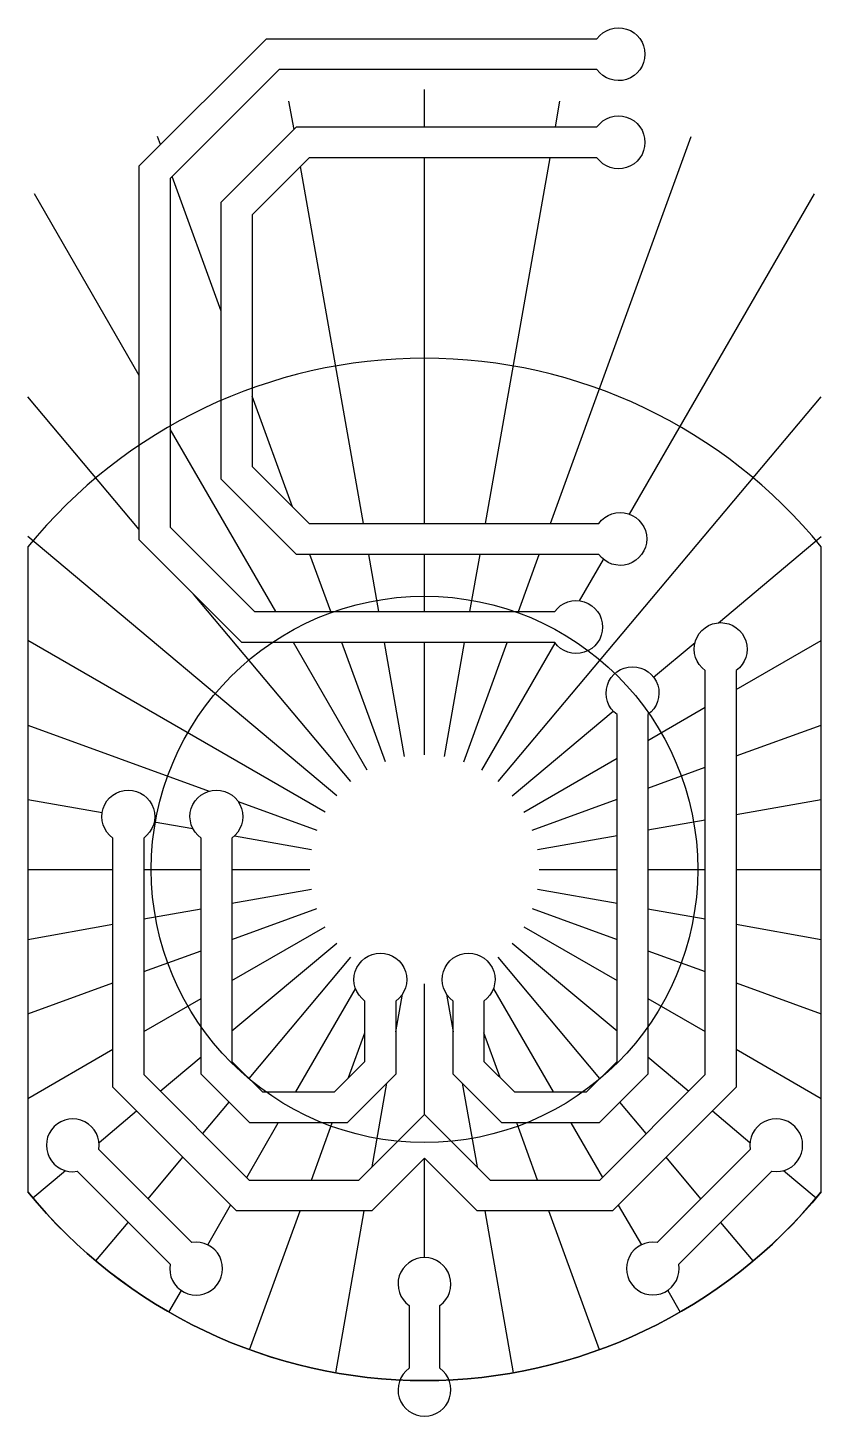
# Model space of a CAD drawing. Header units: inches. Extents: x 0.42 to 1.32, y 0.1 to 1.68.
import ezdxf

# ---------------------------------------------------------------- set-up
doc = ezdxf.new("R2010")
doc.units = ezdxf.units.IN
doc.header["$MEASUREMENT"] = 0
doc.layers.get('0').update_dxf_attribs({"true_color": 0xffffff})

msp = doc.modelspace()

# ---------------------------------------------------------------- linework, layer by layer
for p, q in [((0.866, 1.5675), (0.866, 1.61)), ((0.718, 1.5647), (0.7123, 1.5966)), ((1.0146, 1.5675), (1.0197, 1.5966)), ((0.5667, 1.5474), (0.5633, 1.5566)), ((1.0089, 1.1175), (1.1687, 1.5566)), ((0.866, 1.1175), (0.866, 1.5325)), ((0.9352, 1.1175), (1.0084, 1.5325)), ((0.7968, 1.1175), (0.7254, 1.5226)), ((0.6355, 1.3583), (0.5799, 1.5111)), ((0.5425, 1.2853), (0.4235, 1.4914)), ((1.0987, 1.128), (1.3085, 1.4914)), ((0.5425, 1.1105), (0.416, 1.2613)), ((0.7162, 1.1365), (0.6705, 1.2621)), ((0.9496, 0.8246), (1.3161, 1.2613)), ((0.6972, 1.0175), (0.5775, 1.2247)), ((0.7664, 0.8086), (0.416, 1.1026)), ((1.1996, 1.0049), (1.3161, 1.1026)), ((0.7596, 1.0175), (0.7359, 1.0825)), ((0.8144, 1.0175), (0.803, 1.0825)), ((0.866, 1.0175), (0.866, 1.0825)), ((0.9176, 1.0175), (0.9291, 1.0825)), ((0.9725, 1.0175), (0.9961, 1.0825)), ((1.042, 1.0297), (1.0691, 1.0767)), ((0.7825, 0.8246), (0.604, 1.0373)), ((0.7534, 0.79), (0.416, 0.9848)), ((0.801, 0.8376), (0.7174, 0.9825)), ((0.8216, 0.8472), (0.7723, 0.9825)), ((0.8435, 0.853), (0.8206, 0.9825)), ((0.866, 0.855), (0.866, 0.9825)), ((0.8886, 0.853), (0.9114, 0.9825)), ((0.9105, 0.8472), (0.9597, 0.9825)), ((0.931, 0.8376), (1.0142, 0.9817)), ((1.1259, 0.9431), (1.173, 0.9826)), ((1.2195, 0.9291), (1.3161, 0.9848)), ((0.9656, 0.8086), (1.08, 0.9046)), ((1.1195, 0.8714), (1.1845, 0.9089)), ((0.416, 0.8888), (0.6219, 0.8139)), ((1.2195, 0.8537), (1.3161, 0.8888)), ((0.9786, 0.79), (1.0845, 0.8512)), ((1.1195, 0.8173), (1.1845, 0.8409)), ((0.416, 0.8044), (0.5004, 0.7895)), ((0.9882, 0.7695), (1.0845, 0.8045)), ((1.2195, 0.7873), (1.3161, 0.8044)), ((0.6548, 0.8019), (0.7439, 0.7695)), ((0.5594, 0.7791), (0.6033, 0.7713)), ((1.1195, 0.7697), (1.1845, 0.7812)), ((0.6504, 0.763), (0.738, 0.7476)), ((0.9941, 0.7476), (1.0845, 0.7635)), ((0.416, 0.725), (0.5125, 0.725)), ((0.5475, 0.725), (0.6125, 0.725)), ((0.6475, 0.725), (0.736, 0.725)), ((0.996, 0.725), (1.0845, 0.725)), ((1.1195, 0.725), (1.1845, 0.725)), ((1.2195, 0.725), (1.3161, 0.725)), ((0.6475, 0.6865), (0.738, 0.7024)), ((0.9941, 0.7024), (1.0845, 0.6865)), ((0.5475, 0.6688), (0.6125, 0.6803)), ((0.6475, 0.6455), (0.7439, 0.6805)), ((0.9882, 0.6805), (1.0845, 0.6455)), ((1.1195, 0.6803), (1.1845, 0.6688)), ((0.416, 0.6456), (0.5125, 0.6627)), ((1.2195, 0.6627), (1.3161, 0.6456)), ((0.6475, 0.5988), (0.7534, 0.66)), ((0.9786, 0.66), (1.0845, 0.5988)), ((0.5475, 0.6091), (0.6125, 0.6327)), ((0.6475, 0.5417), (0.7664, 0.6414)), ((0.9656, 0.6414), (1.0845, 0.5417)), ((1.1195, 0.6327), (1.1845, 0.6091)), ((0.667, 0.4878), (0.7825, 0.6254)), ((1.0651, 0.4878), (0.9496, 0.6254)), ((0.416, 0.5612), (0.5125, 0.5963)), ((0.7202, 0.4725), (0.7879, 0.5896)), ((0.8335, 0.5407), (0.8411, 0.5835)), ((0.866, 0.4469), (0.866, 0.595)), ((0.891, 0.5835), (0.8985, 0.5407)), ((0.9442, 0.5896), (1.0118, 0.4725)), ((1.2195, 0.5963), (1.3161, 0.5612)), ((0.5475, 0.5411), (0.6125, 0.5786)), ((1.1195, 0.5786), (1.1845, 0.5411)), ((0.78, 0.4888), (0.7985, 0.5395)), ((0.952, 0.4888), (0.9335, 0.5395)), ((0.416, 0.4652), (0.5125, 0.5209)), ((1.2195, 0.5209), (1.3161, 0.4652)), ((0.5663, 0.4735), (0.6125, 0.5123)), ((1.1195, 0.5123), (1.1658, 0.4735)), ((0.8065, 0.3874), (0.8233, 0.4825)), ((0.9088, 0.4825), (0.9256, 0.3874)), ((0.6145, 0.4253), (0.6444, 0.4609)), ((1.1175, 0.4253), (1.0877, 0.4609)), ((0.4969, 0.4152), (0.5394, 0.4509)), ((1.1927, 0.4509), (1.2352, 0.4152)), ((0.6643, 0.3755), (0.7, 0.4375)), ((0.7377, 0.3725), (0.7614, 0.4375)), ((0.9943, 0.3725), (0.9707, 0.4375)), ((1.032, 0.4375), (1.0678, 0.3755)), ((0.5525, 0.3513), (0.5919, 0.3983)), ((0.866, 0.2845), (0.866, 0.3974)), ((1.1796, 0.3513), (1.1401, 0.3983)), ((0.4217, 0.3522), (0.4587, 0.3832)), ((1.2734, 0.3832), (1.3103, 0.3522)), ((0.6201, 0.299), (0.6461, 0.3441)), ((0.6677, 0.18), (0.725, 0.3375)), ((0.7653, 0.1538), (0.7977, 0.3375)), ((0.9344, 0.3375), (0.9667, 0.1538)), ((1.0644, 0.18), (1.0071, 0.3375)), ((1.0859, 0.3441), (1.112, 0.299)), ((0.4932, 0.2807), (0.5299, 0.3244)), ((1.2388, 0.2807), (1.2022, 0.3244)), ((0.576, 0.2227), (0.5902, 0.2472)), ((1.1419, 0.2472), (1.156, 0.2227))]:
    msp.add_line(p, q)
for points in [[(0.6588, 0.9825), (0.5425, 1.0988), (0.5425, 1.5232), (0.6868, 1.6675), (1.0617, 1.6675, -3.106685), (1.0617, 1.6325), (0.7013, 1.6325), (0.5775, 1.5088), (0.5775, 1.1132), (0.6733, 1.0175), (1.0137, 1.0175, -3.106685), (1.0137, 0.9825)], [(0.7208, 1.5675), (1.0617, 1.5675, -3.106685), (1.0617, 1.5325), (0.7353, 1.5325), (0.6705, 1.4678), (0.6705, 1.1822), (0.7353, 1.1175), (1.0637, 1.1175, -3.106685), (1.0637, 1.0825), (0.7208, 1.0825), (0.6355, 1.1678), (0.6355, 1.4822)], [(0.416, 0.3591, 0.475768), (1.3161, 0.3591, -0.475768), (0.416, 0.3591, 0.475768), (1.3161, 0.3591, -0.475768), (0.416, 0.3591, 0.475768), (1.3161, 0.3591), (1.3161, 1.0909, 0.475768), (0.416, 1.0909)], [(1.2195, 0.9506), (1.2195, 0.4778), (1.0793, 0.3375), (0.9259, 0.3375), (0.866, 0.3974), (0.8061, 0.3375), (0.6528, 0.3375), (0.5125, 0.4778), (0.5125, 0.7606, -3.106685), (0.5475, 0.7606), (0.5475, 0.4922), (0.6673, 0.3725), (0.7916, 0.3725), (0.866, 0.4469), (0.9404, 0.3725), (1.0648, 0.3725), (1.1845, 0.4922), (1.1845, 0.9506, -3.106685)], [(1.0845, 0.5072), (1.0845, 0.9006, -3.106685), (1.1195, 0.9006), (1.1195, 0.4928), (1.0643, 0.4375), (0.9538, 0.4375), (0.8985, 0.4928), (0.8985, 0.5756, -3.106685), (0.9335, 0.5756), (0.9335, 0.5072), (0.9683, 0.4725), (1.0498, 0.4725)], [(0.6475, 0.7606), (0.6475, 0.5072), (0.6823, 0.4725), (0.7638, 0.4725), (0.7985, 0.5072), (0.7985, 0.5756, -3.106685), (0.8335, 0.5756), (0.8335, 0.4928), (0.7783, 0.4375), (0.6678, 0.4375), (0.6125, 0.4928), (0.6125, 0.7606, -3.106685)], [(0.6022, 0.3016), (0.4966, 0.4071, 3.106685), (0.4719, 0.3824), (0.5774, 0.2769, 3.106685)], [(1.2354, 0.4071), (1.1299, 0.3016, 3.106685), (1.1546, 0.2769), (1.2602, 0.3824, 3.106685)], [(0.8485, 0.2301), (0.8485, 0.1589, 3.106685), (0.8835, 0.1589), (0.8835, 0.2301, 3.106685)]]:
    msp.add_lwpolyline(points, format="xyb", close=True)
msp.add_circle((0.866, 0.725), 0.31)
msp.add_arc((0.866, 0.725), 0.58, 219.1128, 320.8872)
msp.add_arc((0.866, 0.725), 0.58, 219.1128, 320.8872)
msp.add_arc((0.866, 0.725), 0.58, 219.1128, 320.8872)

doc.saveas('drawing.dxf')
